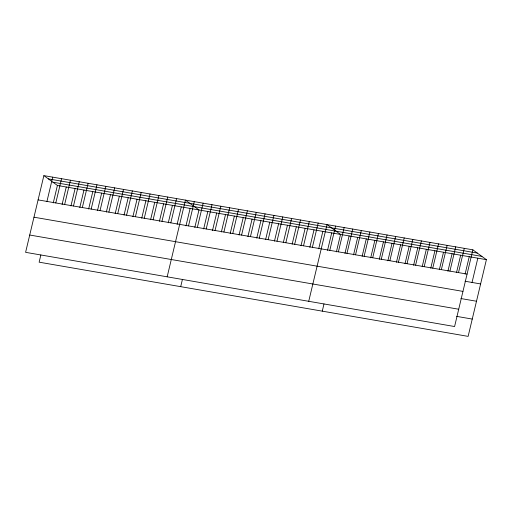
<?xml version="1.0" encoding="UTF-8"?>
<svg xmlns="http://www.w3.org/2000/svg" width="512" height="512" viewBox="0 0 512 512"><rect width="100%" height="100%" fill="white"/><g stroke="black" fill="none" stroke-linecap="round" stroke-linejoin="round"><path stroke-width="0.77" d="M43.872 175.622L25.6 252.333L454.586 326.534L472.864 249.824L43.872 175.622L57.414 185.466L486.4 259.667L468.128 336.378L39.136 262.176L40.858 254.963M46.944 201.421L52.723 177.152M53.254 202.906L57.414 185.466M55.789 202.95L61.568 178.682M62.106 204.435L66.259 186.995M64.64 204.48L70.419 180.218M70.95 205.965L75.11 188.525M73.485 206.01L79.264 181.747M79.802 207.501L83.955 190.054M82.336 207.539L88.115 183.277M88.646 209.03L92.806 191.584M91.181 209.075L96.96 184.806M97.498 210.56L101.651 193.12M100.032 210.605L105.811 186.336M106.342 212.09L110.502 194.65M108.877 212.134L114.656 187.866M115.194 213.619L119.347 196.179M117.722 213.664L123.507 189.395M124.038 215.149L128.192 197.709M126.573 215.194L132.352 190.925M132.89 216.678L137.043 199.238M135.418 216.723L141.203 192.461M141.734 218.208L145.888 200.768M144.269 218.253L150.048 193.99M150.586 219.744L154.739 202.298M153.114 219.782L158.899 195.52M159.43 221.274L163.584 203.827M161.965 221.318L167.744 197.05M168.282 222.803L172.435 205.363M170.81 222.848L176.595 198.579M177.126 224.333L181.28 206.893M167.168 276.819L185.44 200.109L198.976 209.952L194.822 227.392M185.978 225.862L190.131 208.422M188.506 225.907L194.291 201.638M180.704 286.662L182.419 279.45M197.357 227.437L203.136 203.168M203.674 228.922L207.827 211.482M206.202 228.966L211.987 204.704M212.518 230.451L216.672 213.011M215.053 230.496L220.832 206.234M221.37 231.987L225.523 214.541M223.898 232.026L229.683 207.763M230.214 233.517L234.368 216.07M232.749 233.562L238.528 209.293M239.059 235.046L243.219 217.606M241.594 235.091L247.379 210.822M247.91 236.576L252.064 219.136M250.445 236.621L256.224 212.352M256.755 238.106L260.915 220.666M259.29 238.15L265.069 213.882M265.606 239.635L269.76 222.195M268.141 239.68L273.92 215.411M274.451 241.165L278.611 223.725M276.986 241.21L282.765 216.947M283.302 242.694L287.456 225.254M285.837 242.739L291.616 218.477M292.147 244.23L296.307 226.784M294.682 244.269L300.461 220.006M300.998 245.76L305.152 228.314M303.533 245.805L309.312 221.536M309.843 247.29L314.003 229.85M312.378 247.334L318.157 223.066M318.694 248.819L322.848 231.379M308.73 301.306L327.008 224.595L340.544 234.438L336.39 251.878M327.539 250.349L331.699 232.909M329.805 250.349L335.584 226.08M322.272 311.149L323.987 303.936M338.387 251.834L344.166 227.565M344.966 253.363L349.126 235.923M346.963 253.318L352.749 229.05M353.549 254.848L357.702 237.408M355.546 254.797L361.325 230.534M362.131 256.333L366.285 238.893M364.122 256.282L369.907 232.019M370.707 257.818L374.861 240.371M372.704 257.766L378.483 233.498M379.29 259.302L383.443 241.856M381.286 259.251L387.066 234.982M387.866 260.787L392.026 243.341M389.862 260.736L395.648 236.467M396.448 262.266L400.602 244.826M398.445 262.221L404.224 237.952M405.024 263.75L409.184 246.31M407.021 263.706L412.806 239.437M413.606 265.235L417.76 247.795M415.603 265.19L421.382 240.922M422.189 266.72L426.342 249.28M424.186 266.669L429.965 242.406M430.765 268.205L434.918 250.765M432.762 268.154L438.541 243.891M439.347 269.69L443.501 252.25M441.344 269.638L447.123 245.37M447.923 271.174L452.083 253.728M449.92 271.123L455.706 246.854M456.506 272.659L460.659 255.213M458.502 272.608L464.282 248.339M465.088 274.138L469.242 256.698M472.038 282.451L477.818 258.182M48.339 178.874L477.331 253.075M52.947 182.214L481.933 256.416M38.093 199.891L467.085 274.093M465.018 281.235L480.621 283.936M33.971 217.197L462.957 291.398M460.896 298.541L476.493 301.242M29.722 235.027L458.714 309.229M456.646 316.371L472.25 319.072M472.864 249.824L486.4 259.667"/></g></svg>
